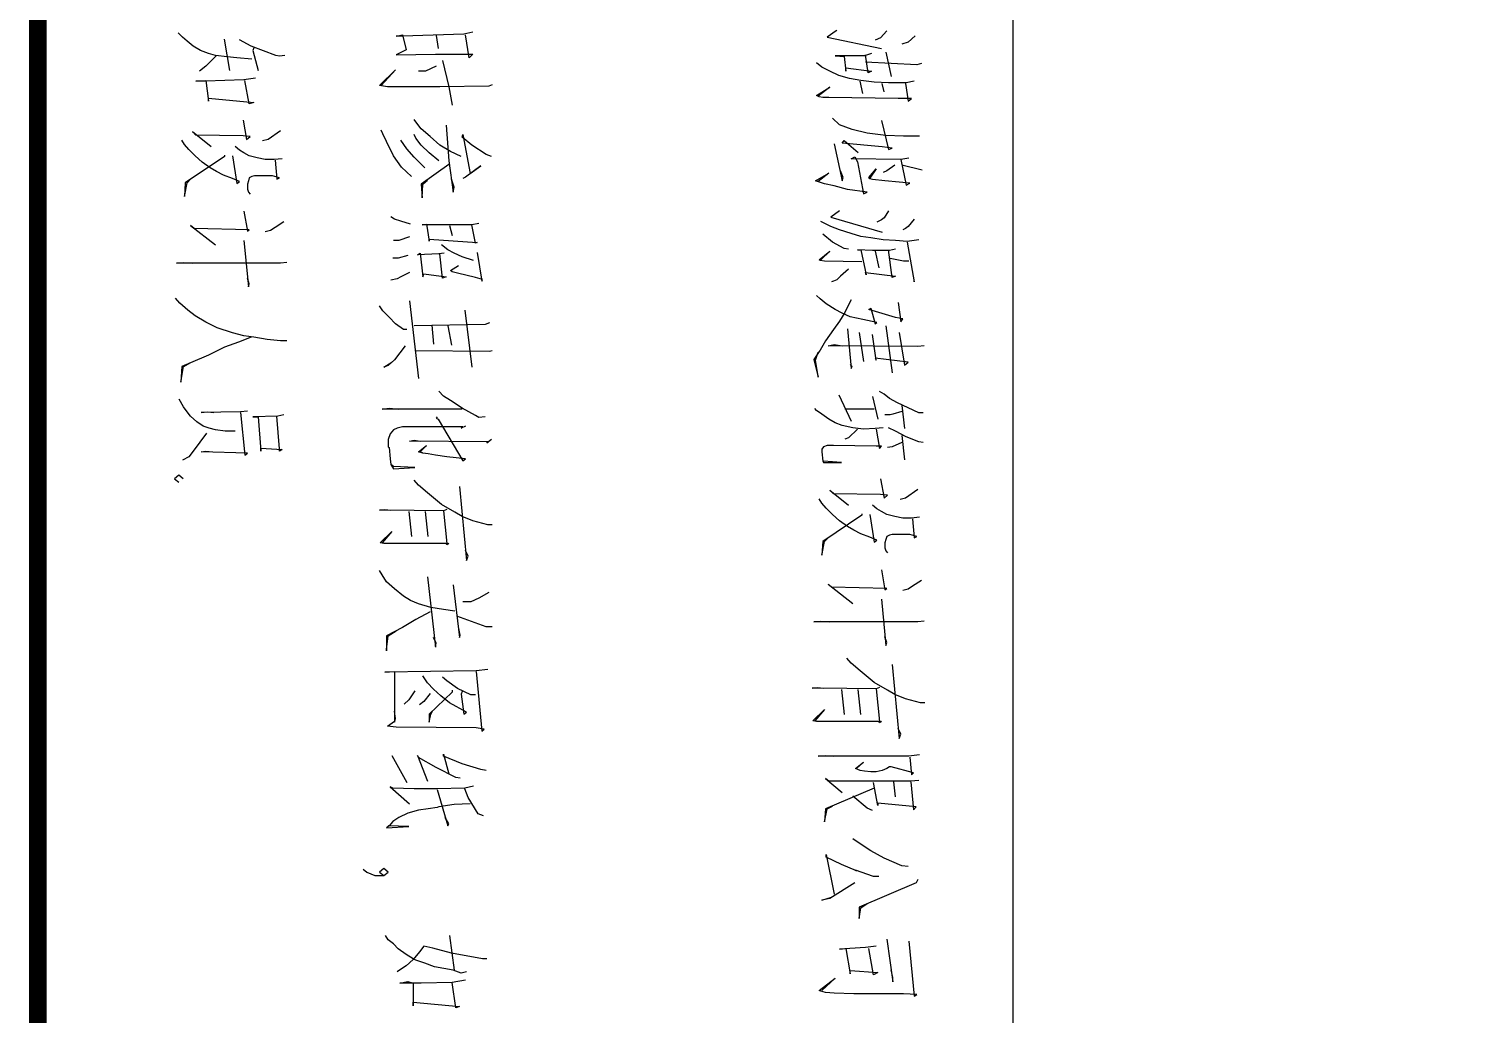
# Model space of a CAD drawing. Extents: x 2506385 to 2810062, y -487803 to -193521.
# Drawn here: x 2788637 to 2792736, y -447215 to -444423 of the extents above; entities that cross this region are included whole.
import ezdxf

# ---------------------------------------------------------------- set-up
doc = ezdxf.new("R2010")
doc.units = 0
doc.header["$LTSCALE"] = 1000
doc.header["$MEASUREMENT"] = 0
doc.layers.add('PUB_TITLE', color=4, linetype='Continuous')

# ---------------------------------------------------------------- blocks, each defined once
blk = doc.blocks.new('EWW')
at = {"layer": 'PUB_TITLE'}
for p, q in [((-165269.8, 286116.5), (-158269.8, 286116.5)), ((-162484.9, 285860), (-162499, 285802.1)), ((-161987, 285865.1), (-161985, 285847.4)), ((-161797.5, 285862.6), (-161797.5, 285850)), ((-161712.8, 285862.6), (-161714.9, 285850)), ((-161206.9, 285865.1), (-161204.9, 285847.4)), ((-160975.1, 285867.6), (-160975.1, 285855)), ((-162865.8, 285839.9), (-162847.7, 285819.7)), ((-162847.7, 285819.7), (-162841.7, 285802.1)), ((-162783.2, 285844.9), (-162791.3, 285698.8)), ((-162787.2, 285857.5), (-162783.2, 285844.9)), ((-162736.8, 285837.4), (-162732.8, 285814.7)), ((-162730.8, 285812.2), (-162680.4, 285819.7)), ((-162688.5, 285829.8), (-162688.5, 285792)), ((-162680.4, 285819.7), (-162688.5, 285829.8)), ((-162581.6, 285852.5), (-162581.6, 285807.1)), ((-162519.1, 285822.2), (-162515.1, 285799.6)), ((-162448.6, 285824.8), (-162450.6, 285794.5)), ((-162442.5, 285814.7), (-162448.6, 285824.8)), ((-162345.8, 285837.4), (-162325.6, 285819.7)), ((-162325.6, 285819.7), (-162319.6, 285812.2)), ((-162287.3, 285850), (-162283.3, 285817.2)), ((-162283.3, 285817.2), (-162285.3, 285784.4)), ((-162281.3, 285817.2), (-162168.4, 285837.4)), ((-162226.9, 285822.2), (-162226.9, 285807.1)), ((-162174.4, 285837.4), (-162184.5, 285834.8)), ((-162168.4, 285837.4), (-162174.4, 285837.4)), ((-161985, 285847.4), (-161987, 285592.9)), ((-161940.6, 285819.7), (-161952.7, 285726.5)), ((-161932.6, 285809.6), (-161940.6, 285819.7)), ((-161797.5, 285850), (-161825.7, 285789.5)), ((-161714.9, 285850), (-161729, 285814.7)), ((-161579.8, 285847.4), (-161555.6, 285812.2)), ((-161501.2, 285852.5), (-161499.2, 285829.8)), ((-161499.2, 285829.8), (-161499.2, 285804.6)), ((-161497.1, 285832.3), (-161442.7, 285837.4)), ((-161446.8, 285844.9), (-161452.8, 285824.8)), ((-161452.8, 285824.8), (-161452.8, 285807.1)), ((-161442.7, 285837.4), (-161446.8, 285844.9)), ((-161321.8, 285857.5), (-161305.7, 285832.3)), ((-161305.7, 285832.3), (-161297.6, 285819.7)), ((-161297.6, 285819.7), (-161293.6, 285804.6)), ((-161204.9, 285847.4), (-161204.9, 285552.6)), ((-160975.1, 285855), (-160987.2, 285812.2)), ((-160827.9, 285852.5), (-160823.9, 285822.2)), ((-160823.9, 285822.2), (-160823.9, 285565.2)), ((-160821.9, 285824.8), (-160771.5, 285829.8)), ((-160777.5, 285834.8), (-160793.7, 285771.8)), ((-160771.5, 285829.8), (-160777.5, 285834.8)), ((-160755.4, 285850), (-160753.3, 285827.3)), ((-160753.3, 285827.3), (-160753.3, 285595.5)), ((-160751.3, 285827.3), (-160672.7, 285834.8)), ((-160680.8, 285842.4), (-160690.9, 285734.1)), ((-160672.7, 285834.8), (-160680.8, 285842.4)), ((-160511.4, 285819.7), (-160513.5, 285802.1)), ((-160475.2, 285847.4), (-160465.1, 285842.4)), ((-160465.1, 285842.4), (-160396.6, 285681.1)), ((-160299.8, 285822.2), (-160144.6, 285837.4)), ((-160148.6, 285844.9), (-160150.6, 285807.1)), ((-160144.6, 285837.4), (-160148.6, 285844.9)), ((-162732.8, 285814.7), (-162732.8, 285764.3)), ((-162688.5, 285792), (-162690.5, 285595.5)), ((-162581.6, 285807.1), (-162583.6, 285756.7)), ((-162515.1, 285799.6), (-162517.1, 285658.5)), ((-162515.1, 285799.6), (-162442.5, 285814.7)), ((-162499, 285781.9), (-162482.9, 285759.2)), ((-162450.6, 285794.5), (-162454.6, 285754.2)), ((-162319.6, 285812.2), (-162315.5, 285804.6)), ((-162285.3, 285784.4), (-162287.3, 285749.2)), ((-162261.1, 285784.4), (-162257.1, 285766.8)), ((-162226.9, 285807.1), (-162234.9, 285769.3)), ((-162194.6, 285698.8), (-162184.5, 285784.4)), ((-162184.5, 285784.4), (-162180.5, 285774.4)), ((-162109.9, 285792), (-162055.5, 285799.6)), ((-162067.6, 285784.4), (-162089.8, 285708.9)), ((-162063.6, 285804.6), (-162067.6, 285784.4)), ((-162055.5, 285799.6), (-162063.6, 285804.6)), ((-162025.3, 285794.5), (-161932.6, 285809.6)), ((-161825.7, 285789.5), (-161837.8, 285766.8)), ((-161817.7, 285802.1), (-161753.1, 285809.6)), ((-161801.5, 285802.1), (-161793.5, 285776.9)), ((-161793.5, 285776.9), (-161791.4, 285769.3)), ((-161745.1, 285784.4), (-161755.2, 285764.3)), ((-161729, 285814.7), (-161745.1, 285784.4)), ((-161733, 285802.1), (-161664.5, 285809.6)), ((-161712.8, 285802.1), (-161700.7, 285774.4)), ((-161555.6, 285812.2), (-161551.6, 285797)), ((-161503.2, 285781.9), (-161509.2, 285759.2)), ((-161499.2, 285804.6), (-161503.2, 285781.9)), ((-161452.8, 285807.1), (-161452.8, 285792)), ((-161452.8, 285792), (-161452.8, 285774.4)), ((-161083.9, 285774.4), (-160874.3, 285794.5)), ((-160999.3, 285781.9), (-161011.4, 285761.8)), ((-160987.2, 285812.2), (-160999.3, 285781.9)), ((-160886.4, 285799.6), (-160902.5, 285792)), ((-160874.3, 285794.5), (-160886.4, 285799.6)), ((-160709, 285784.4), (-160751.3, 285779.4)), ((-160513.5, 285802.1), (-160535.6, 285751.7)), ((-160305.8, 285759.2), (-160184.9, 285776.9)), ((-160197, 285776.9), (-160219.2, 285771.8)), ((-160184.9, 285776.9), (-160197, 285776.9)), ((-160150.6, 285807.1), (-160150.6, 285666)), ((-162880, 285759.2), (-162859.8, 285741.6)), ((-162861.8, 285590.4), (-162829.6, 285744.1)), ((-162859.8, 285741.6), (-162853.7, 285726.5)), ((-162819.5, 285756.7), (-162750.9, 285771.8)), ((-162732.8, 285764.3), (-162734.8, 285724)), ((-162706.6, 285751.7), (-162730.8, 285746.6)), ((-162626, 285744.1), (-162543.3, 285764.3)), ((-162583.6, 285756.7), (-162589.7, 285703.8)), ((-162551.4, 285746.6), (-162561.5, 285633.3)), ((-162547.4, 285774.4), (-162551.4, 285746.6)), ((-162543.3, 285764.3), (-162547.4, 285774.4)), ((-162482.9, 285759.2), (-162478.8, 285749.2)), ((-162454.6, 285754.2), (-162458.7, 285718.9)), ((-162370, 285764.3), (-162349.8, 285751.7)), ((-162351.8, 285600.5), (-162309.5, 285746.6)), ((-162349.8, 285751.7), (-162343.8, 285744.1)), ((-162343.8, 285744.1), (-162337.7, 285731.5)), ((-162287.3, 285749.2), (-162293.4, 285713.9)), ((-162180.5, 285774.4), (-162259.1, 285764.3)), ((-162257.1, 285766.8), (-162257.1, 285718.9)), ((-162255.1, 285726.5), (-162208.7, 285736.6)), ((-162043.4, 285756.7), (-161910.4, 285774.4)), ((-161849.9, 285751.7), (-161858, 285739.1)), ((-161837.8, 285766.8), (-161849.9, 285751.7)), ((-161791.4, 285769.3), (-161791.4, 285754.2)), ((-161755.2, 285749.2), (-161753.1, 285726.5)), ((-161751.1, 285729), (-161696.7, 285739.1)), ((-161702.8, 285744.1), (-161702.8, 285729)), ((-161696.7, 285739.1), (-161702.8, 285744.1)), ((-161700.7, 285774.4), (-161698.7, 285761.8)), ((-161610, 285741.6), (-161555.6, 285751.7)), ((-161565.7, 285741.6), (-161567.7, 285608.1)), ((-161563.7, 285761.8), (-161565.7, 285741.6)), ((-161555.6, 285751.7), (-161563.7, 285761.8)), ((-161517.3, 285744.1), (-161525.4, 285731.5)), ((-161509.2, 285759.2), (-161517.3, 285744.1)), ((-161452.8, 285774.4), (-161450.8, 285766.8)), ((-161450.8, 285766.8), (-161446.8, 285759.2)), ((-161446.8, 285759.2), (-161438.7, 285756.7)), ((-161438.7, 285756.7), (-161428.6, 285754.2)), ((-161428.6, 285754.2), (-161414.5, 285754.2)), ((-161414.5, 285754.2), (-161406.4, 285756.7)), ((-161406.4, 285756.7), (-161400.4, 285761.8)), ((-161352, 285744.1), (-161295.6, 285754.2)), ((-161299.6, 285759.2), (-161303.6, 285603)), ((-161295.6, 285754.2), (-161299.6, 285759.2)), ((-161269.4, 285744.1), (-161138.3, 285756.7)), ((-161146.4, 285759.2), (-161162.5, 285754.2)), ((-161138.3, 285756.7), (-161146.4, 285759.2)), ((-161011.4, 285761.8), (-161033.5, 285724)), ((-161019.4, 285739.1), (-161015.4, 285729)), ((-161015.4, 285729), (-160922.7, 285739.1)), ((-160922.7, 285744.1), (-160918.6, 285739.1)), ((-160922.7, 285739.1), (-160922.7, 285744.1)), ((-160918.6, 285739.1), (-160922.7, 285736.6)), ((-160922.7, 285736.6), (-160922.7, 285560.2)), ((-160793.7, 285771.8), (-160793.7, 285766.8)), ((-160793.7, 285766.8), (-160789.6, 285759.2)), ((-160789.6, 285759.2), (-160783.6, 285746.6)), ((-160783.6, 285746.6), (-160779.5, 285729)), ((-160535.6, 285751.7), (-160555.8, 285713.9)), ((-160483.2, 285736.6), (-160483.2, 285721.5)), ((-162815.4, 285716.4), (-162809.4, 285696.3)), ((-162761, 285706.3), (-162811.4, 285698.8)), ((-162809.4, 285696.3), (-162809.4, 285613.1)), ((-162775.1, 285643.3), (-162765.1, 285716.4)), ((-162765.1, 285716.4), (-162761, 285706.3)), ((-162734.8, 285724), (-162738.9, 285686.2)), ((-162589.7, 285703.8), (-162599.8, 285661)), ((-162488.9, 285729), (-162462.7, 285711.4)), ((-162464.7, 285708.9), (-162488.9, 285729)), ((-162460.7, 285711.4), (-162464.7, 285708.9)), ((-162458.7, 285718.9), (-162460.7, 285711.4)), ((-162422.4, 285703.8), (-162430.4, 285648.4)), ((-162418.3, 285693.7), (-162422.4, 285703.8)), ((-162293.4, 285713.9), (-162297.4, 285686.2)), ((-162257.1, 285718.9), (-162259.1, 285676.1)), ((-162259.1, 285686.2), (-162188.6, 285701.3)), ((-162188.6, 285701.3), (-162194.6, 285698.8)), ((-162093.8, 285713.9), (-162049.5, 285726.5)), ((-162089.8, 285708.9), (-162093.8, 285713.9)), ((-162053.5, 285731.5), (-162061.6, 285691.2)), ((-162049.5, 285726.5), (-162053.5, 285731.5)), ((-161946.7, 285729), (-162019.2, 285718.9)), ((-161952.7, 285726.5), (-161946.7, 285729)), ((-161843.9, 285718.9), (-161779.4, 285734.1)), ((-161807.6, 285724), (-161807.6, 285640.8)), ((-161753.1, 285726.5), (-161751.1, 285693.7)), ((-161702.8, 285729), (-161704.8, 285608.1)), ((-161525.4, 285731.5), (-161535.4, 285718.9)), ((-161509.2, 285711.4), (-161430.6, 285724)), ((-161444.7, 285711.4), (-161454.8, 285686.2)), ((-161436.7, 285731.5), (-161444.7, 285711.4)), ((-161430.6, 285724), (-161436.7, 285731.5)), ((-161033.5, 285724), (-161065.8, 285683.7)), ((-161015.4, 285729), (-161017.4, 285562.7)), ((-160781.6, 285696.3), (-160783.6, 285683.7)), ((-160779.5, 285713.9), (-160781.6, 285696.3)), ((-160779.5, 285729), (-160779.5, 285713.9)), ((-160684.8, 285734.1), (-160749.3, 285721.5)), ((-160733.2, 285724), (-160674.7, 285585.4)), ((-160676.7, 285703.8), (-160711, 285663.5)), ((-160690.9, 285734.1), (-160684.8, 285734.1)), ((-160670.7, 285718.9), (-160676.7, 285703.8)), ((-160555.8, 285713.9), (-160576, 285683.7)), ((-160483.2, 285721.5), (-160501.4, 285671.1)), ((-160394.5, 285686.2), (-160406.6, 285703.8)), ((-160285.7, 285729), (-160281.7, 285698.8)), ((-160281.7, 285698.8), (-160277.6, 285625.7)), ((-160205.1, 285721.5), (-160279.6, 285708.9)), ((-160217.1, 285655.9), (-160211.1, 285734.1)), ((-160211.1, 285734.1), (-160205.1, 285721.5)), ((-162744.9, 285653.4), (-162753, 285623.2)), ((-162738.9, 285686.2), (-162744.9, 285653.4)), ((-162702.6, 285691.2), (-162736.8, 285683.7)), ((-162599.8, 285661), (-162613.9, 285625.7)), ((-162569.5, 285638.3), (-162535.3, 285678.6)), ((-162523.2, 285668.5), (-162509.1, 285676.1)), ((-162517.1, 285658.5), (-162523.2, 285668.5)), ((-162509.1, 285676.1), (-162418.3, 285693.7)), ((-162305.5, 285658.5), (-162315.5, 285625.7)), ((-162297.4, 285686.2), (-162305.5, 285658.5)), ((-162259.1, 285676.1), (-162259.1, 285686.2)), ((-162224.8, 285688.7), (-162226.9, 285582.9)), ((-162118, 285658.5), (-162097.8, 285648.4)), ((-162069.6, 285655.9), (-162079.7, 285633.3)), ((-162061.6, 285691.2), (-162069.6, 285655.9)), ((-162035.4, 285648.4), (-161922.5, 285658.5)), ((-162025.3, 285681.1), (-161942.6, 285693.7)), ((-161928.5, 285661), (-161934.6, 285655.9)), ((-161922.5, 285658.5), (-161928.5, 285661)), ((-161847.9, 285623.2), (-161773.3, 285658.5)), ((-161755.2, 285663.5), (-161761.2, 285633.3)), ((-161751.1, 285693.7), (-161755.2, 285663.5)), ((-161751.1, 285676.1), (-161726.9, 285650.9)), ((-161511.3, 285688.7), (-161507.2, 285688.7)), ((-161507.2, 285688.7), (-161432.6, 285577.8)), ((-161464.9, 285666), (-161475, 285648.4)), ((-161454.8, 285686.2), (-161464.9, 285666)), ((-161311.7, 285592.9), (-161257.3, 285663.5)), ((-161088, 285658.5), (-161102.1, 285645.9)), ((-161065.8, 285683.7), (-161088, 285658.5)), ((-160942.8, 285686.2), (-161013.4, 285678.6)), ((-160807.8, 285693.7), (-160789.6, 285673.6)), ((-160789.6, 285671.1), (-160807.8, 285693.7)), ((-160783.6, 285683.7), (-160789.6, 285671.1)), ((-160576, 285683.7), (-160590.1, 285663.5)), ((-160499.4, 285673.6), (-160517.5, 285630.7)), ((-160501.4, 285671.1), (-160499.4, 285673.6)), ((-160465.1, 285668.5), (-160420.7, 285598)), ((-160396.6, 285681.1), (-160392.5, 285681.1)), ((-160364.3, 285681.1), (-160394.5, 285686.2)), ((-160392.5, 285681.1), (-160364.3, 285681.1)), ((-160279.6, 285643.3), (-160207.1, 285655.9)), ((-160207.1, 285655.9), (-160217.1, 285655.9)), ((-160150.6, 285666), (-160152.6, 285610.6)), ((-162882, 285618.1), (-162880, 285615.6)), ((-162880, 285615.6), (-162861.8, 285590.4)), ((-162809.4, 285613.1), (-162807.4, 285638.3)), ((-162807.4, 285638.3), (-162765.1, 285643.3)), ((-162765.1, 285643.3), (-162775.1, 285643.3)), ((-162753, 285623.2), (-162765.1, 285598)), ((-162613.9, 285625.7), (-162632, 285605.5)), ((-162561.5, 285633.3), (-162569.5, 285638.3)), ((-162559.4, 285610.6), (-162454.6, 285633.3)), ((-162464.7, 285635.8), (-162482.9, 285628.2)), ((-162454.6, 285633.3), (-162464.7, 285635.8)), ((-162430.4, 285648.4), (-162440.5, 285610.6)), ((-162370, 285625.7), (-162351.8, 285600.5)), ((-162315.5, 285625.7), (-162325.6, 285600.5)), ((-162263.1, 285638.3), (-162281.3, 285605.5)), ((-162261.1, 285650.9), (-162263.1, 285638.3)), ((-162204.7, 285650.9), (-162184.5, 285628.2)), ((-162184.5, 285628.2), (-162174.4, 285618.1)), ((-162174.4, 285618.1), (-162170.4, 285608.1)), ((-162089.8, 285613.1), (-162105.9, 285587.9)), ((-162097.8, 285648.4), (-162081.7, 285640.8)), ((-162079.7, 285633.3), (-162089.8, 285613.1)), ((-162081.7, 285640.8), (-162057.5, 285625.7)), ((-162057.5, 285625.7), (-162033.3, 285608.1)), ((-161991, 285610.6), (-161987, 285633.3)), ((-161769.3, 285613.1), (-161779.4, 285595.5)), ((-161761.2, 285633.3), (-161769.3, 285613.1)), ((-161726.9, 285650.9), (-161722.9, 285640.8)), ((-161656.4, 285630.7), (-161660.4, 285580.3)), ((-161656.4, 285580.3), (-161656.4, 285630.7)), ((-161577.8, 285598), (-161535.4, 285650.9)), ((-161491.1, 285625.7), (-161509.2, 285605.5)), ((-161475, 285648.4), (-161491.1, 285625.7)), ((-161013.4, 285630.7), (-160942.8, 285638.3)), ((-160761.4, 285585.4), (-160721.1, 285633.3)), ((-160517.5, 285630.7), (-160537.7, 285587.9)), ((-160277.6, 285625.7), (-160279.6, 285643.3)), ((-160195, 285613.1), (-160160.7, 285575.3)), ((-160160.7, 285567.8), (-160195, 285613.1)), ((-162777.1, 285575.3), (-162789.2, 285560.2)), ((-162765.1, 285598), (-162777.1, 285575.3)), ((-162720.7, 285598), (-162694.5, 285565.2)), ((-162696.5, 285560.2), (-162720.7, 285598)), ((-162690.5, 285577.8), (-162692.5, 285567.8)), ((-162690.5, 285595.5), (-162690.5, 285577.8)), ((-162476.8, 285595.5), (-162452.6, 285565.2)), ((-162454.6, 285557.7), (-162476.8, 285595.5)), ((-162446.6, 285582.9), (-162454.6, 285557.7)), ((-162440.5, 285610.6), (-162446.6, 285582.9)), ((-162325.6, 285600.5), (-162339.7, 285572.8)), ((-162281.3, 285605.5), (-162303.4, 285577.8)), ((-162255.1, 285598), (-162230.9, 285572.8)), ((-162230.9, 285567.8), (-162255.1, 285598)), ((-162226.9, 285582.9), (-162228.9, 285570.3)), ((-162170.4, 285608.1), (-162168.4, 285603)), ((-162105.9, 285587.9), (-162120, 285570.3)), ((-162033.3, 285608.1), (-162001.1, 285585.4)), ((-162001.1, 285585.4), (-161974.9, 285570.3)), ((-161987, 285592.9), (-161991, 285610.6)), ((-161793.5, 285575.3), (-161803.5, 285560.2)), ((-161779.4, 285595.5), (-161793.5, 285575.3)), ((-161704.8, 285608.1), (-161704.8, 285590.4)), ((-161704.8, 285590.4), (-161700.7, 285580.3)), ((-161700.7, 285580.3), (-161694.7, 285575.3)), ((-161694.7, 285575.3), (-161686.6, 285575.3)), ((-161686.6, 285575.3), (-161660.4, 285577.8)), ((-161660.4, 285577.8), (-161656.4, 285580.3)), ((-161567.7, 285608.1), (-161577.8, 285598)), ((-161541.5, 285575.3), (-161553.6, 285567.8)), ((-161527.4, 285587.9), (-161541.5, 285575.3)), ((-161509.2, 285605.5), (-161527.4, 285587.9)), ((-161432.6, 285582.9), (-161442.7, 285592.9)), ((-161394.3, 285575.3), (-161432.6, 285582.9)), ((-161432.6, 285577.8), (-161394.3, 285575.3)), ((-161303.6, 285603), (-161311.7, 285592.9)), ((-161206.9, 285572.8), (-161204.9, 285598)), ((-161204.9, 285552.6), (-161206.9, 285572.8)), ((-161019.4, 285562.7), (-161017.4, 285580.3)), ((-160956.9, 285582.9), (-160924.7, 285555.2)), ((-160924.7, 285550.1), (-160956.9, 285582.9)), ((-160825.9, 285585.4), (-160823.9, 285608.1)), ((-160823.9, 285565.2), (-160825.9, 285585.4)), ((-160753.3, 285595.5), (-160761.4, 285585.4)), ((-160674.7, 285590.4), (-160682.8, 285605.5)), ((-160638.4, 285582.9), (-160674.7, 285590.4)), ((-160674.7, 285585.4), (-160638.4, 285582.9)), ((-160545.7, 285587.9), (-160432.8, 285610.6)), ((-160537.7, 285587.9), (-160545.7, 285587.9)), ((-160416.7, 285575.3), (-160424.8, 285603)), ((-160420.7, 285598), (-160416.7, 285575.3)), ((-160158.7, 285572.8), (-160160.7, 285567.8)), ((-160154.7, 285585.4), (-160158.7, 285572.8)), ((-160152.6, 285610.6), (-160154.7, 285585.4)), ((-162692.5, 285567.8), (-162696.5, 285560.2)), ((-162228.9, 285570.3), (-162230.9, 285567.8)), ((-162120, 285570.3), (-162130.1, 285560.2)), ((-161974.9, 285570.3), (-161970.9, 285567.8)), ((-161970.9, 285567.8), (-161948.7, 285552.6)), ((-161946.7, 285557.7), (-161968.8, 285565.2)), ((-161948.7, 285552.6), (-161898.3, 285565.2)), ((-161900.3, 285565.2), (-161946.7, 285557.7)), ((-161898.3, 285565.2), (-161900.3, 285565.2)), ((-161803.5, 285560.2), (-161809.6, 285555.2)), ((-161017.4, 285547.6), (-161019.4, 285562.7)), ((-161017.4, 285562.7), (-161017.4, 285547.6)), ((-160922.7, 285560.2), (-160924.7, 285550.1)), ((-162727.2, 284642.1), (-162723.2, 284632)), ((-162723.2, 284632), (-162721.2, 284493.4)), ((-162523.6, 284639.6), (-162529.7, 284624.5)), ((-162052, 284634.5), (-162047.9, 284621.9)), ((-161973.3, 284642.1), (-161971.3, 284634.5)), ((-161971.3, 284634.5), (-161973.3, 284425.4)), ((-161721.4, 284639.6), (-161711.3, 284627)), ((-161715.3, 284629.5), (-161717.3, 284407.8)), ((-161711.3, 284627), (-161715.3, 284629.5)), ((-161479.5, 284629.5), (-161491.6, 284586.7)), ((-161479.5, 284642.1), (-161479.5, 284629.5)), ((-161288, 284632), (-161271.9, 284604.3)), ((-161191.2, 284642.1), (-161191.2, 284624.5)), ((-161070.3, 284629.5), (-161066.3, 284596.7)), ((-162529.7, 284624.5), (-162555.9, 284584.1)), ((-162497.4, 284609.3), (-162465.2, 284566.5)), ((-162475.3, 284579.1), (-162497.4, 284609.3)), ((-162334.2, 284604.3), (-162330.1, 284584.1)), ((-162277.7, 284594.2), (-162330.1, 284584.1)), ((-162289.8, 284463.2), (-162279.7, 284599.3)), ((-162279.7, 284599.3), (-162277.7, 284594.2)), ((-162251.5, 284599.3), (-162170.9, 284611.9)), ((-162229.3, 284589.2), (-162239.4, 284556.4)), ((-162181, 284594.2), (-162193.1, 284543.8)), ((-162174.9, 284614.4), (-162181, 284594.2)), ((-162170.9, 284611.9), (-162174.9, 284614.4)), ((-162047.9, 284621.9), (-162043.9, 284420.4)), ((-161789.9, 284594.2), (-161810.1, 284556.4)), ((-161783.9, 284604.3), (-161789.9, 284594.2)), ((-161785.9, 284621.9), (-161783.9, 284604.3)), ((-161271.9, 284604.3), (-161261.8, 284581.6)), ((-161191.2, 284624.5), (-161221.5, 284541.3)), ((-161066.3, 284596.7), (-161062.2, 284337.2)), ((-161064.2, 284596.7), (-160894.9, 284611.9)), ((-160997.7, 284594.2), (-160997.7, 284581.6)), ((-160905, 284596.7), (-160907, 284370)), ((-160901, 284619.4), (-160905, 284596.7)), ((-160894.9, 284611.9), (-160901, 284619.4)), ((-160786.1, 284609.3), (-160802.2, 284556.4)), ((-160784, 284624.5), (-160786.1, 284609.3)), ((-160739.7, 284589.2), (-160733.7, 284564)), ((-160661.1, 284601.8), (-160707.4, 284574.1)), ((-160655, 284616.9), (-160661.1, 284601.8)), ((-160249.9, 284614.4), (-160266, 284526.2)), ((-160249.9, 284627), (-160249.9, 284614.4)), ((-162876.4, 284586.7), (-162870.3, 284561.5)), ((-162870.3, 284561.5), (-162864.3, 284387.6)), ((-162803.8, 284576.6), (-162868.3, 284566.5)), ((-162813.9, 284586.7), (-162803.8, 284576.6)), ((-162813.9, 284480.8), (-162813.9, 284586.7)), ((-162586.1, 284558.9), (-162475.3, 284579.1)), ((-162578.1, 284556.4), (-162586.1, 284558.9)), ((-162555.9, 284584.1), (-162578.1, 284556.4)), ((-162523.6, 284553.9), (-162537.7, 284523.7)), ((-162465.2, 284566.5), (-162461.1, 284558.9)), ((-162330.1, 284584.1), (-162330.1, 284511.1)), ((-162239.4, 284556.4), (-162249.5, 284533.7)), ((-162088.2, 284564), (-161927, 284584.1)), ((-161810.1, 284556.4), (-161832.2, 284523.7)), ((-161808, 284556.4), (-161808, 284329.7)), ((-161779.8, 284488.4), (-161660.9, 284558.9)), ((-161759.7, 284566.5), (-161753.6, 284553.9)), ((-161757.7, 284558.9), (-161757.7, 284405.2)), ((-161753.6, 284553.9), (-161757.7, 284558.9)), ((-161666.9, 284566.5), (-161673, 284513.6)), ((-161660.9, 284558.9), (-161666.9, 284566.5)), ((-161588.3, 284548.9), (-161378.7, 284569)), ((-161503.7, 284556.4), (-161515.8, 284536.3)), ((-161491.6, 284586.7), (-161503.7, 284556.4)), ((-161390.8, 284574.1), (-161406.9, 284566.5)), ((-161378.7, 284569), (-161390.8, 284574.1)), ((-161310.2, 284531.2), (-161161, 284548.9)), ((-161261.8, 284581.6), (-161261.8, 284558.9)), ((-161167, 284551.4), (-161191.2, 284546.3)), ((-161161, 284548.9), (-161167, 284551.4)), ((-160997.7, 284581.6), (-161015.9, 284543.8)), ((-161007.8, 284556.4), (-160999.7, 284553.9)), ((-160999.7, 284553.9), (-160943.3, 284561.5)), ((-160949.3, 284569), (-160975.5, 284521.2)), ((-160943.3, 284561.5), (-160949.3, 284569)), ((-160802.2, 284556.4), (-160824.4, 284503.5)), ((-160761.9, 284551.4), (-160763.9, 284538.8)), ((-160733.7, 284564), (-160731.6, 284485.9)), ((-160707.4, 284574.1), (-160731.6, 284564)), ((-160689.3, 284579.1), (-160687.3, 284533.7)), ((-160209.6, 284553.9), (-160217.6, 284531.2)), ((-160213.6, 284569), (-160209.6, 284553.9)), ((-160189.4, 284566.5), (-160183.4, 284528.7)), ((-160126.9, 284417.8), (-160114.8, 284548.9)), ((-160114.8, 284548.9), (-160110.8, 284538.8)), ((-162795.8, 284501), (-162721.2, 284518.6)), ((-162721.2, 284518.6), (-162668.8, 284528.7)), ((-162612.3, 284511.1), (-162511.5, 284518.6)), ((-162537.7, 284523.7), (-162555.9, 284493.4)), ((-162511.5, 284518.6), (-162422.8, 284531.2)), ((-162501.5, 284518.6), (-162445, 284440.5)), ((-162437, 284533.7), (-162459.1, 284526.2)), ((-162422.8, 284531.2), (-162437, 284533.7)), ((-162330.1, 284511.1), (-162330.1, 284443)), ((-162328.1, 284521.2), (-162299.9, 284528.7)), ((-162259.6, 284516.1), (-162273.7, 284498.5)), ((-162249.5, 284533.7), (-162259.6, 284516.1)), ((-162249.5, 284506), (-162247.5, 284490.9)), ((-162201.1, 284523.7), (-162215.2, 284546.3)), ((-162197.1, 284528.7), (-162201.1, 284523.7)), ((-162193.1, 284543.8), (-162197.1, 284528.7)), ((-162191, 284448.1), (-162183, 284511.1)), ((-162183, 284511.1), (-162178.9, 284501)), ((-162043.9, 284516.1), (-161989.5, 284526.2)), ((-161832.2, 284523.7), (-161844.3, 284503.5)), ((-161673, 284513.6), (-161677, 284480.8)), ((-161515.8, 284536.3), (-161537.9, 284498.5)), ((-161523.8, 284513.6), (-161519.8, 284503.5)), ((-161519.8, 284503.5), (-161427.1, 284513.6)), ((-161427.1, 284518.6), (-161423, 284513.6)), ((-161427.1, 284513.6), (-161427.1, 284518.6)), ((-161423, 284513.6), (-161427.1, 284511.1)), ((-161427.1, 284511.1), (-161427.1, 284334.7)), ((-161235.6, 284536.3), (-161239.6, 284503.5)), ((-161038, 284513.6), (-161048.1, 284501)), ((-161015.9, 284543.8), (-161038, 284513.6)), ((-161011.8, 284528.7), (-161005.8, 284528.7)), ((-161005.8, 284528.7), (-160943.3, 284463.2)), ((-160975.5, 284521.2), (-160995.7, 284496)), ((-160830.4, 284503.5), (-160774, 284518.6)), ((-160763.9, 284538.8), (-160792.1, 284483.4)), ((-160729.6, 284485.9), (-160626.8, 284516.1)), ((-160687.3, 284533.7), (-160681.2, 284490.9)), ((-160632.9, 284518.6), (-160651, 284508.6)), ((-160626.8, 284516.1), (-160632.9, 284518.6)), ((-160316.4, 284521.2), (-160217.6, 284533.7)), ((-160266, 284526.2), (-160280.1, 284473.3)), ((-160217.6, 284531.2), (-160227.7, 284478.3)), ((-160110.8, 284538.8), (-160183.4, 284528.7)), ((-160183.4, 284528.7), (-160181.3, 284440.5)), ((-162866.3, 284483.4), (-162830, 284488.4)), ((-162811.9, 284370), (-162813.9, 284480.8)), ((-162779.6, 284483.4), (-162765.5, 284453.1)), ((-162721.2, 284493.4), (-162721.2, 284407.8)), ((-162580.1, 284465.7), (-162602.3, 284440.5)), ((-162555.9, 284493.4), (-162580.1, 284465.7)), ((-162511.5, 284490.9), (-162533.7, 284463.2)), ((-162178.9, 284501), (-162247.5, 284493.4)), ((-162247.5, 284490.9), (-162245.5, 284430.4)), ((-162045.9, 284470.8), (-161991.5, 284475.8)), ((-161844.3, 284503.5), (-161858.4, 284490.9)), ((-161785.9, 284485.9), (-161781.8, 284483.4)), ((-161781.8, 284483.4), (-161779.8, 284488.4)), ((-161677, 284480.8), (-161681.1, 284460.7)), ((-161537.9, 284498.5), (-161570.2, 284458.2)), ((-161519.8, 284503.5), (-161521.8, 284337.2)), ((-161332.3, 284458.2), (-161132.8, 284480.8)), ((-161245.7, 284468.2), (-161255.7, 284433)), ((-161239.6, 284503.5), (-161245.7, 284468.2)), ((-161233.6, 284465.7), (-161211.4, 284425.4)), ((-161144.9, 284483.4), (-161161, 284475.8)), ((-161134.8, 284480.8), (-161144.9, 284483.4)), ((-161013.8, 284475.8), (-161032, 284458.2)), ((-160995.7, 284496), (-161013.8, 284475.8)), ((-161001.7, 284465.7), (-160979.6, 284448.1)), ((-160943.3, 284468.2), (-160953.4, 284473.3)), ((-160921.1, 284463.2), (-160943.3, 284468.2)), ((-160824.4, 284503.5), (-160830.4, 284503.5)), ((-160792.1, 284483.4), (-160820.3, 284433)), ((-160731.6, 284485.9), (-160731.6, 284420.4)), ((-160681.2, 284490.9), (-160679.2, 284485.9)), ((-160679.2, 284485.9), (-160675.2, 284460.7)), ((-160280.1, 284473.3), (-160286.2, 284448.1)), ((-160227.7, 284478.3), (-160237.8, 284450.6)), ((-162765.5, 284453.1), (-162765.5, 284433)), ((-162618.4, 284427.9), (-162628.5, 284420.4)), ((-162602.3, 284440.5), (-162618.4, 284427.9)), ((-162576, 284425.4), (-162586.1, 284420.4)), ((-162555.9, 284440.5), (-162576, 284425.4)), ((-162533.7, 284463.2), (-162555.9, 284440.5)), ((-162491.4, 284450.6), (-162521.6, 284420.4)), ((-162445, 284445.6), (-162457.1, 284458.2)), ((-162406.7, 284443), (-162445, 284445.6)), ((-162445, 284440.5), (-162406.7, 284443)), ((-162332.1, 284455.6), (-162283.8, 284463.2)), ((-162330.1, 284443), (-162332.1, 284455.6)), ((-162283.8, 284463.2), (-162289.8, 284463.2)), ((-162249.5, 284438), (-162183, 284445.6)), ((-162245.5, 284430.4), (-162249.5, 284438)), ((-162183, 284445.6), (-162191, 284448.1)), ((-162114.4, 284407.8), (-161894.7, 284433)), ((-161719.4, 284420.4), (-161717.3, 284438)), ((-161705.2, 284455.6), (-161687.1, 284438)), ((-161687.1, 284433), (-161705.2, 284455.6)), ((-161683.1, 284445.6), (-161687.1, 284433)), ((-161687.1, 284438), (-161685.1, 284443)), ((-161681.1, 284460.7), (-161683.1, 284445.6)), ((-161592.4, 284433), (-161606.5, 284420.4)), ((-161570.2, 284458.2), (-161592.4, 284433)), ((-161447.2, 284460.7), (-161517.8, 284453.1)), ((-161255.7, 284433), (-161265.8, 284410.3)), ((-161211.4, 284425.4), (-161189.2, 284387.6)), ((-161032, 284458.2), (-161052.1, 284445.6)), ((-160979.6, 284448.1), (-160969.5, 284435.5)), ((-160943.3, 284463.2), (-160921.1, 284463.2)), ((-160826.4, 284430.4), (-160753.8, 284458.2)), ((-160820.3, 284433), (-160826.4, 284430.4)), ((-160675.2, 284460.7), (-160671.2, 284433)), ((-160671.2, 284433), (-160663.1, 284402.7)), ((-160286.2, 284448.1), (-160270, 284435.5)), ((-160270, 284435.5), (-160247.9, 284417.8)), ((-160245.8, 284425.4), (-160249.9, 284417.8)), ((-160237.8, 284450.6), (-160245.8, 284425.4)), ((-160181.3, 284440.5), (-160181.3, 284380)), ((-162868.3, 284387.6), (-162826, 284397.7)), ((-162864.3, 284370), (-162868.3, 284387.6)), ((-162864.3, 284387.6), (-162864.3, 284370)), ((-162826, 284397.7), (-162811.9, 284370)), ((-162721.2, 284407.8), (-162721.2, 284344.8)), ((-162545.8, 284400.2), (-162570, 284382.6)), ((-162521.6, 284420.4), (-162545.8, 284400.2)), ((-162493.4, 284385.1), (-162525.7, 284362.4)), ((-162467.2, 284412.8), (-162493.4, 284385.1)), ((-162340.2, 284382.6), (-162346.3, 284364.9)), ((-162332.1, 284410.3), (-162340.2, 284382.6)), ((-162295.9, 284407.8), (-162285.8, 284377.5)), ((-162243.4, 284402.7), (-162235.4, 284375)), ((-162195.1, 284407.8), (-162183, 284382.6)), ((-162183, 284382.6), (-162176.9, 284372.5)), ((-162033.8, 284390.1), (-162049.9, 284367.5)), ((-162033.8, 284400.2), (-162033.8, 284390.1)), ((-161987.4, 284395.2), (-161947.1, 284364.9)), ((-161757.7, 284405.2), (-161757.7, 284387.6)), ((-161757.7, 284387.6), (-161753.6, 284372.5)), ((-161717.3, 284407.8), (-161719.4, 284420.4)), ((-161642.8, 284422.9), (-161644.8, 284362.4)), ((-161638.7, 284362.4), (-161642.8, 284422.9)), ((-161517.8, 284405.2), (-161447.2, 284412.8)), ((-161277.9, 284390.1), (-161298.1, 284364.9)), ((-161265.8, 284410.3), (-161277.9, 284390.1)), ((-161189.2, 284387.6), (-161165, 284342.3)), ((-161009.8, 284422.9), (-160983.6, 284405.2)), ((-160983.6, 284405.2), (-160971.5, 284392.6)), ((-160826.4, 284357.4), (-160749.8, 284400.2)), ((-160737.7, 284352.3), (-160689.3, 284407.8)), ((-160731.6, 284420.4), (-160733.7, 284359.9)), ((-160663.1, 284402.7), (-160651, 284377.5)), ((-160624.8, 284405.2), (-160626.8, 284347.3)), ((-160620.8, 284342.3), (-160624.8, 284405.2)), ((-160262, 284397.7), (-160278.1, 284375)), ((-160249.9, 284417.8), (-160262, 284397.7)), ((-160247.9, 284417.8), (-160229.7, 284397.7)), ((-160229.7, 284397.7), (-160221.7, 284385.1)), ((-160221.7, 284385.1), (-160213.6, 284372.5)), ((-160185.4, 284402.7), (-160181.3, 284417.8)), ((-160181.3, 284380), (-160185.4, 284402.7)), ((-160181.3, 284417.8), (-160116.8, 284417.8)), ((-160116.8, 284417.8), (-160126.9, 284417.8)), ((-162769.6, 284367.5), (-162725.2, 284327.1)), ((-162725.2, 284322.1), (-162769.6, 284367.5)), ((-162721.2, 284344.8), (-162725.2, 284322.1)), ((-162566, 284342.3), (-162588.1, 284332.2)), ((-162525.7, 284362.4), (-162566, 284342.3)), ((-162346.3, 284364.9), (-162352.3, 284354.9)), ((-162285.8, 284377.5), (-162285.8, 284362.4)), ((-162235.4, 284375), (-162235.4, 284359.9)), ((-162176.9, 284372.5), (-162172.9, 284354.9)), ((-162068.1, 284349.8), (-162086.2, 284332.2)), ((-162049.9, 284367.5), (-162068.1, 284349.8)), ((-161947.1, 284364.9), (-161931, 284347.3)), ((-161927, 284334.7), (-161941.1, 284357.4)), ((-161931, 284347.3), (-161927, 284334.7)), ((-161810.1, 284349.8), (-161808, 284377.5)), ((-161808, 284329.7), (-161810.1, 284349.8)), ((-161753.6, 284372.5), (-161749.6, 284362.4)), ((-161749.6, 284362.4), (-161743.5, 284357.4)), ((-161743.5, 284357.4), (-161737.5, 284352.3)), ((-161737.5, 284352.3), (-161721.4, 284347.3)), ((-161721.4, 284347.3), (-161701.2, 284347.3)), ((-161701.2, 284347.3), (-161699.2, 284349.8)), ((-161699.2, 284349.8), (-161666.9, 284352.3)), ((-161666.9, 284352.3), (-161650.8, 284354.9)), ((-161644.8, 284362.4), (-161650.8, 284354.9)), ((-161650.8, 284354.9), (-161638.7, 284362.4)), ((-161523.8, 284337.2), (-161521.8, 284354.9)), ((-161461.3, 284357.4), (-161429.1, 284329.7)), ((-161429.1, 284324.6), (-161461.3, 284357.4)), ((-161318.2, 284342.3), (-161338.4, 284329.7)), ((-161298.1, 284364.9), (-161318.2, 284342.3)), ((-161165, 284347.3), (-161179.1, 284370)), ((-161126.7, 284342.3), (-161165, 284347.3)), ((-161165, 284342.3), (-161122.7, 284342.3)), ((-161122.7, 284342.3), (-161126.7, 284342.3)), ((-161064.2, 284364.9), (-160921.1, 284364.9)), ((-161062.2, 284337.2), (-161064.2, 284364.9)), ((-160931.2, 284367.5), (-160951.4, 284364.9)), ((-160921.1, 284364.9), (-160931.2, 284367.5)), ((-160909, 284344.8), (-160923.1, 284364.9)), ((-160907, 284370), (-160909, 284344.8)), ((-160733.7, 284359.9), (-160737.7, 284352.3)), ((-160651, 284377.5), (-160638.9, 284359.9)), ((-160638.9, 284359.9), (-160626.8, 284349.8)), ((-160626.8, 284349.8), (-160620.8, 284342.3)), ((-160495.8, 284347.3), (-160505.9, 284334.7)), ((-160485.7, 284334.7), (-160495.8, 284347.3)), ((-160304.3, 284347.3), (-160316.4, 284339.7)), ((-160292.2, 284362.4), (-160304.3, 284347.3)), ((-160278.1, 284375), (-160292.2, 284362.4)), ((-162588.1, 284332.2), (-162598.2, 284327.1)), ((-162086.2, 284332.2), (-162100.3, 284322.1)), ((-161521.8, 284322.1), (-161523.8, 284337.2)), ((-161521.8, 284337.2), (-161521.8, 284322.1)), ((-161427.1, 284334.7), (-161429.1, 284324.6)), ((-161338.4, 284329.7), (-161350.5, 284322.1)), ((-160505.9, 284334.7), (-160495.8, 284322.1)), ((-160495.8, 284322.1), (-160485.7, 284334.7)), ((-160495.8, 284286.8), (-160485.7, 284309.5)), ((-160485.7, 284309.5), (-160485.7, 284334.7)), ((-160503.9, 284276.7), (-160495.8, 284286.8)), ((-162223.3, 284059.6), (-162221.3, 284041.9)), ((-162001.6, 284059.6), (-162001.6, 284041.9)), ((-162809.9, 284029.3), (-162836.1, 283958.8)), ((-162809.9, 284054.5), (-162807.9, 284039.4)), ((-162807.9, 284039.4), (-162809.9, 284029.3)), ((-162596.2, 284041.9), (-162572, 284006.7)), ((-162517.6, 284047), (-162515.6, 284024.3)), ((-162515.6, 284024.3), (-162515.6, 283999.1)), ((-162513.6, 284026.8), (-162459.1, 284031.9)), ((-162463.2, 284039.4), (-162469.2, 284019.3)), ((-162469.2, 284019.3), (-162469.2, 284001.6)), ((-162459.1, 284031.9), (-162463.2, 284039.4)), ((-162338.2, 284052), (-162322.1, 284026.8)), ((-162322.1, 284026.8), (-162314, 284014.2)), ((-162314, 284014.2), (-162310, 283999.1)), ((-162221.3, 284041.9), (-162221.3, 283747.1)), ((-162001.6, 284041.9), (-162005.6, 284004.1)), ((-161791.9, 284052), (-161787.9, 284034.4)), ((-161695.2, 284039.4), (-161787.9, 284031.9)), ((-161787.9, 284034.4), (-161785.9, 283963.8)), ((-161697.2, 283986.5), (-161693.1, 284047)), ((-161689.1, 284039.4), (-161695.2, 284039.4)), ((-161693.1, 284047), (-161689.1, 284039.4)), ((-162824, 283963.8), (-162767.5, 283978.9)), ((-162572, 284006.7), (-162568, 283991.5)), ((-162519.6, 283976.4), (-162525.7, 283953.7)), ((-162515.6, 283999.1), (-162519.6, 283976.4)), ((-162469.2, 284001.6), (-162469.2, 283986.5)), ((-162469.2, 283986.5), (-162469.2, 283968.9)), ((-162005.6, 284004.1), (-162011.6, 283966.3)), ((-161785.9, 283978.9), (-161689.1, 283986.5)), ((-161785.9, 283963.8), (-161785.9, 283978.9)), ((-161689.1, 283986.5), (-161697.2, 283986.5)), ((-162836.1, 283958.8), (-162854.2, 283926)), ((-162832, 283966.3), (-162824, 283963.8)), ((-162799.8, 283961.3), (-162803.8, 283918.5)), ((-162745.4, 283971.4), (-162741.3, 283938.6)), ((-162741.3, 283938.6), (-162737.3, 283830.3)), ((-162672.8, 283953.7), (-162739.3, 283941.2)), ((-162688.9, 283837.8), (-162676.8, 283966.3)), ((-162676.8, 283966.3), (-162672.8, 283953.7)), ((-162626.4, 283936.1), (-162572, 283946.2)), ((-162582.1, 283936.1), (-162584.1, 283802.6)), ((-162580.1, 283956.3), (-162582.1, 283936.1)), ((-162572, 283946.2), (-162580.1, 283956.3)), ((-162533.7, 283938.6), (-162541.8, 283926)), ((-162525.7, 283953.7), (-162533.7, 283938.6)), ((-162469.2, 283968.9), (-162467.2, 283961.3)), ((-162467.2, 283961.3), (-162463.2, 283953.7)), ((-162463.2, 283953.7), (-162455.1, 283951.2)), ((-162455.1, 283951.2), (-162445, 283948.7)), ((-162445, 283948.7), (-162430.9, 283948.7)), ((-162430.9, 283948.7), (-162422.8, 283951.2)), ((-162422.8, 283951.2), (-162416.8, 283956.3)), ((-162368.4, 283938.6), (-162312, 283948.7)), ((-162316, 283953.7), (-162320, 283797.5)), ((-162312, 283948.7), (-162316, 283953.7)), ((-162285.8, 283938.6), (-162154.8, 283951.2)), ((-162162.8, 283953.7), (-162178.9, 283948.7)), ((-162154.8, 283951.2), (-162162.8, 283953.7)), ((-162015.7, 283938.6), (-162023.7, 283905.9)), ((-162011.6, 283966.3), (-162015.7, 283938.6)), ((-162011.6, 283958.8), (-161997.5, 283923.5)), ((-161802, 283948.7), (-161800, 283928.6)), ((-161798, 283928.6), (-161677, 283941.2)), ((-161683.1, 283948.7), (-161687.1, 283817.7)), ((-161677, 283941.2), (-161683.1, 283948.7)), ((-162767.5, 283898.3), (-162856.2, 283883.2)), ((-162805.8, 283890.8), (-162809.9, 283858)), ((-162803.8, 283918.5), (-162805.8, 283890.8)), ((-162541.8, 283926), (-162551.9, 283913.4)), ((-162525.7, 283905.9), (-162447, 283918.5)), ((-162461.1, 283905.9), (-162471.2, 283880.7)), ((-162453.1, 283926), (-162461.1, 283905.9)), ((-162447, 283918.5), (-162453.1, 283926)), ((-162023.7, 283905.9), (-162037.8, 283863)), ((-161997.5, 283923.5), (-161983.4, 283883.2)), ((-161800, 283928.6), (-161798, 283817.7)), ((-161745.6, 283913.4), (-161745.6, 283885.7)), ((-162809.9, 283858), (-162815.9, 283837.8)), ((-162809.9, 283860.5), (-162779.6, 283830.3)), ((-162527.7, 283883.2), (-162523.6, 283883.2)), ((-162523.6, 283883.2), (-162449.1, 283772.3)), ((-162481.3, 283860.5), (-162491.4, 283842.9)), ((-162471.2, 283880.7), (-162481.3, 283860.5)), ((-162328.1, 283787.5), (-162273.7, 283858)), ((-162037.8, 283863), (-162054, 283830.3)), ((-161983.4, 283883.2), (-161961.2, 283837.8)), ((-161800, 283835.3), (-161798, 283853)), ((-161749.6, 283858), (-161753.6, 283840.4)), ((-161745.6, 283885.7), (-161749.6, 283858)), ((-161689.1, 283830.3), (-161687.1, 283850.4)), ((-162824, 283815.2), (-162836.1, 283795)), ((-162815.9, 283837.8), (-162824, 283815.2)), ((-162779.6, 283830.3), (-162765.5, 283812.6)), ((-162739.3, 283830.3), (-162680.9, 283837.8)), ((-162737.3, 283802.6), (-162739.3, 283830.3)), ((-162737.3, 283830.3), (-162737.3, 283802.6)), ((-162680.9, 283837.8), (-162688.9, 283837.8)), ((-162594.2, 283792.5), (-162551.9, 283845.4)), ((-162507.5, 283820.2), (-162525.7, 283800)), ((-162491.4, 283842.9), (-162507.5, 283820.2)), ((-162054, 283830.3), (-162072.1, 283800)), ((-161961.2, 283837.8), (-161939.1, 283787.5)), ((-161798, 283817.7), (-161800, 283835.3)), ((-161759.7, 283822.7), (-161771.8, 283805.1)), ((-161753.6, 283840.4), (-161759.7, 283822.7)), ((-161739.5, 283832.8), (-161689.1, 283795)), ((-161687.1, 283817.7), (-161689.1, 283830.3)), ((-162850.2, 283777.4), (-162862.3, 283764.8)), ((-162836.1, 283795), (-162850.2, 283777.4)), ((-162584.1, 283802.6), (-162594.2, 283792.5)), ((-162557.9, 283769.8), (-162570, 283762.3)), ((-162543.8, 283782.4), (-162557.9, 283769.8)), ((-162525.7, 283800), (-162543.8, 283782.4)), ((-162449.1, 283777.4), (-162459.1, 283787.5)), ((-162410.8, 283769.8), (-162449.1, 283777.4)), ((-162449.1, 283772.3), (-162410.8, 283769.8)), ((-162320, 283797.5), (-162328.1, 283787.5)), ((-162223.3, 283767.3), (-162221.3, 283792.5)), ((-162088.2, 283779.9), (-162108.4, 283757.2)), ((-162072.1, 283800), (-162088.2, 283779.9)), ((-161939.1, 283787.5), (-161929, 283762.3)), ((-161929, 283767.3), (-161939.1, 283784.9)), ((-161800, 283777.4), (-161814.1, 283767.3)), ((-161787.9, 283787.5), (-161800, 283777.4)), ((-161771.8, 283805.1), (-161787.9, 283787.5)), ((-161689.1, 283795), (-161673, 283782.4)), ((-161673, 283782.4), (-161662.9, 283764.8)), ((-162862.3, 283764.8), (-162874.4, 283752.2)), ((-162221.3, 283747.1), (-162223.3, 283767.3)), ((-162108.4, 283757.2), (-162122.5, 283744.6)), ((-161884.6, 283759.7), (-161929, 283767.3)), ((-161929, 283762.3), (-161884.6, 283759.7)), ((-161814.1, 283767.3), (-161836.3, 283754.7)), ((-161610.7, 283766.7), (-161620.6, 283754.4)), ((-161620.6, 283754.4), (-161610.7, 283742.1)), ((-161610.7, 283742.1), (-161600.9, 283754.4))]:
    blk.add_line(p, q, dxfattribs=at)
at = {"layer": 'PUB_TITLE', "const_width": 50}
blk.add_lwpolyline([(-158269.8, 283354.6), (-158269.8, 293572.1), (-165269.8, 293572.1), (-165269.8, 283354.6)], close=True, dxfattribs=at)

msp = doc.modelspace()

# ---------------------------------------------------------------- block references
at = {"rotation": 270}
msp.add_blockref('EWW', (2505307.1, -607308.5), dxfattribs=at)

doc.saveas('drawing.dxf')
